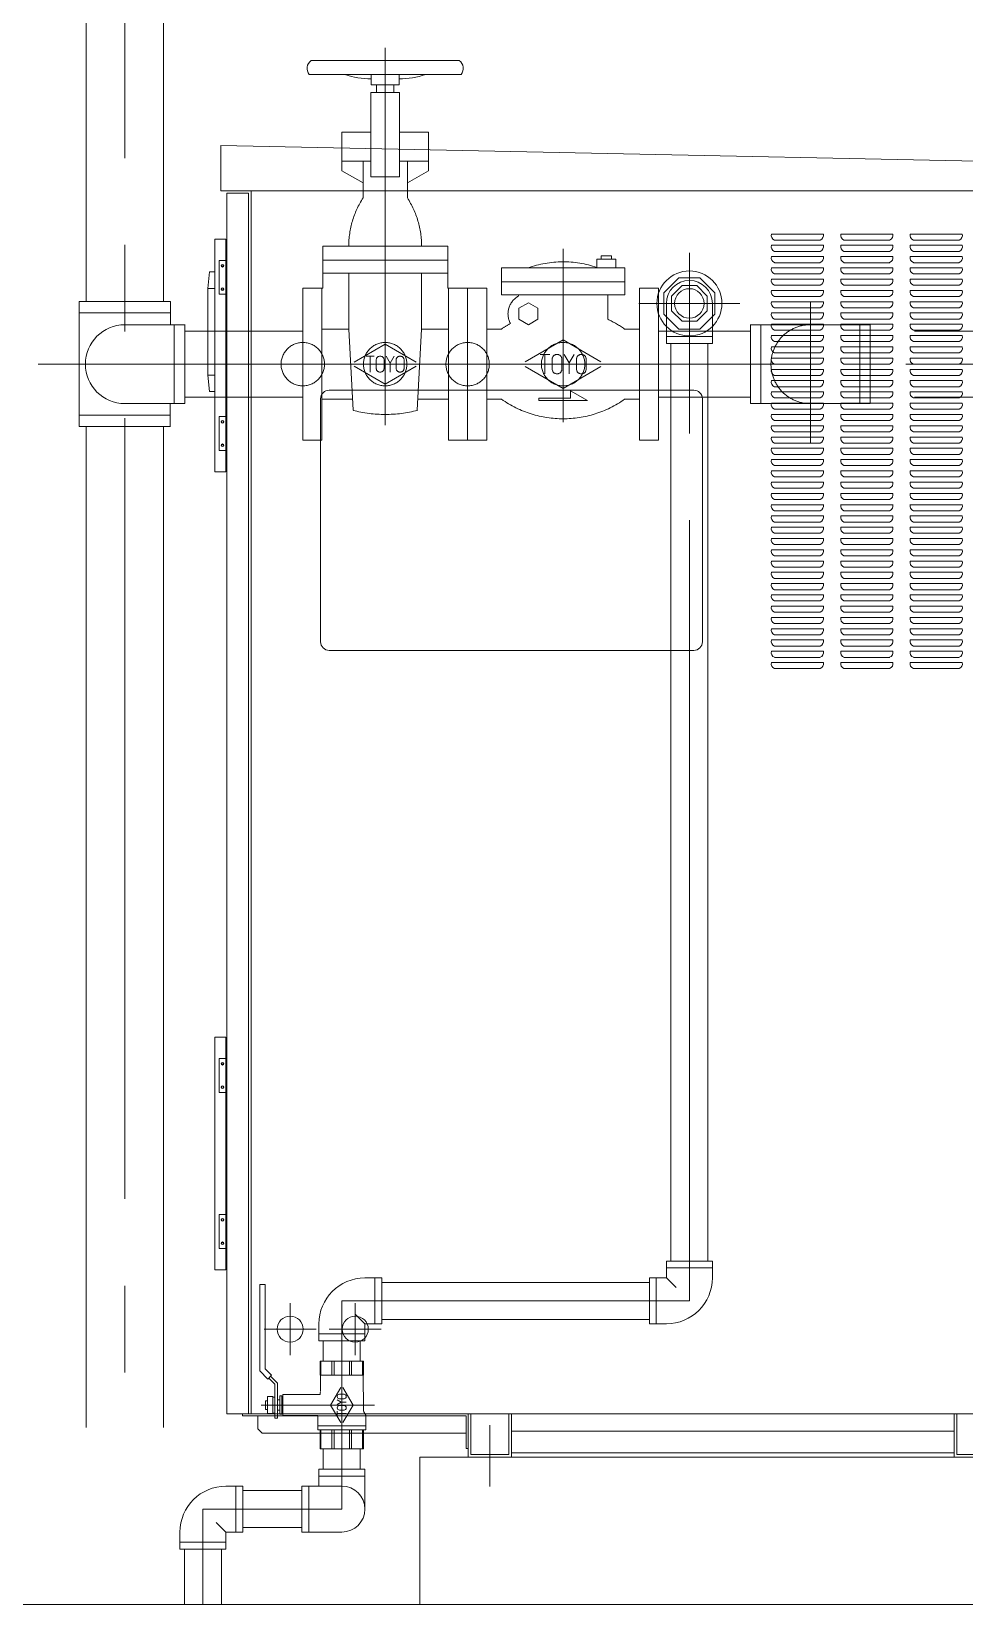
# Model space of a CAD drawing. Units: millimetres at full size, sheet at 1:100. Extents: x -1331 to 21899, y -20013 to -11058.
# Drawn here: x 5715 to 6790, y -17842 to -16028 of the extents above; entities that cross this region are included whole.
import ezdxf

# ---------------------------------------------------------------- set-up
doc = ezdxf.new("R2010")
doc.units = ezdxf.units.MM
doc.header["$LTSCALE"] = 100
doc.header["$PDMODE"] = 32
doc.header["$PDSIZE"] = 50
doc.linetypes.add('CHAIN2', pattern=[12, 9, -1, 1, -1])
doc.linetypes.add('DASHED2', pattern=[3, 2, -1])
for name, color, linetype, lineweight in [('1-0_壁', 7, 'Continuous', 9), ('1-1_基礎', 7, 'Continuous', 18), ('1-2_ボイラー', 7, 'Continuous', 9), ('1-3_給水', 5, 'DASHED2', 9), ('1-9_ガス', 3, 'Continuous', 9)]:
    doc.layers.add(name, color=color, linetype=linetype, lineweight=lineweight)

msp = doc.modelspace()

# ---------------------------------------------------------------- linework, layer by layer
at = {"layer": '1-0_壁'}
msp.add_line((6162.9, -17841.6), (4790.1, -17841.6), dxfattribs=at)
at = {"layer": '1-1_基礎', "lineweight": 9}
for p, q in [((6162.9, -17671.6), (6162.9, -17841.6)), ((7122.9, -17671.6), (6162.9, -17671.6)), ((6162.9, -17841.6), (7122.9, -17841.6))]:
    msp.add_line(p, q, dxfattribs=at)
at = {"layer": '1-2_ボイラー'}
for p, q in [((5933.4, -16211.6), (5933.4, -16159.6)), ((5933.4, -16211.6), (7232.9, -16211.6)), ((5968.4, -16211.6), (5968.4, -17621.6)), ((5940.4, -16214.6), (5940.4, -17621.6)), ((5940.4, -16214.6), (5965.4, -16214.6)), ((5965.4, -16214.6), (5965.4, -17621.6)), ((6567.9, -16261.6), (6627.9, -16261.6)), ((6647.9, -16261.6), (6707.9, -16261.6)), ((6727.9, -16261.6), (6787.9, -16261.6)), ((6567.9, -16274.6), (6627.9, -16274.6)), ((6571.5, -16268.6), (6624.2, -16268.6)), ((6571.5, -16281.6), (6624.2, -16281.6)), ((6647.9, -16274.6), (6707.9, -16274.6)), ((6651.5, -16268.6), (6704.2, -16268.6)), ((6651.5, -16281.6), (6704.2, -16281.6)), ((6727.9, -16274.6), (6787.9, -16274.6)), ((6731.5, -16268.6), (6784.2, -16268.6)), ((6731.5, -16281.6), (6784.2, -16281.6)), ((5931.4, -16331.1), (5931.4, -16292.1)), ((5939.4, -16292.1), (5931.4, -16292.1)), ((6567.9, -16287.6), (6627.9, -16287.6)), ((6567.9, -16300.6), (6627.9, -16300.6)), ((6571.5, -16294.6), (6624.2, -16294.6)), ((6647.9, -16287.6), (6707.9, -16287.6)), ((6647.9, -16300.6), (6707.9, -16300.6)), ((6651.5, -16294.6), (6704.2, -16294.6)), ((6727.9, -16287.6), (6787.9, -16287.6)), ((6727.9, -16300.6), (6787.9, -16300.6)), ((6731.5, -16294.6), (6784.2, -16294.6)), ((5918.4, -16324.2), (5920.4, -16305.2)), ((5920.4, -16305.2), (5926.4, -16305.2)), ((6567.9, -16313.6), (6627.9, -16313.6)), ((6571.5, -16307.6), (6624.2, -16307.6)), ((6571.5, -16320.6), (6624.2, -16320.6)), ((6647.9, -16313.6), (6707.9, -16313.6)), ((6651.5, -16307.6), (6704.2, -16307.6)), ((6651.5, -16320.6), (6704.2, -16320.6)), ((6727.9, -16313.6), (6787.9, -16313.6)), ((6731.5, -16307.6), (6784.2, -16307.6)), ((6731.5, -16320.6), (6784.2, -16320.6)), ((5918.4, -16324.2), (5918.4, -16424.2)), ((5918.4, -16324.2), (5926.4, -16324.2)), ((5939.4, -16331.1), (5931.4, -16331.1)), ((6567.9, -16326.6), (6627.9, -16326.6)), ((6567.9, -16339.6), (6627.9, -16339.6)), ((6571.5, -16333.6), (6624.2, -16333.6)), ((6647.9, -16326.6), (6707.9, -16326.6)), ((6647.9, -16339.6), (6707.9, -16339.6)), ((6651.5, -16333.6), (6704.2, -16333.6)), ((6727.9, -16326.6), (6787.9, -16326.6)), ((6727.9, -16339.6), (6787.9, -16339.6)), ((6731.5, -16333.6), (6784.2, -16333.6)), ((6567.9, -16352.6), (6627.9, -16352.6)), ((6571.5, -16346.6), (6624.2, -16346.6)), ((6647.9, -16352.6), (6707.9, -16352.6)), ((6651.5, -16346.6), (6704.2, -16346.6)), ((6727.9, -16352.6), (6787.9, -16352.6)), ((6731.5, -16346.6), (6784.2, -16346.6)), ((6567.9, -16365.6), (6627.9, -16365.6)), ((6571.5, -16359.6), (6624.2, -16359.6)), ((6571.5, -16372.6), (6624.2, -16372.6)), ((6647.9, -16365.6), (6707.9, -16365.6)), ((6651.5, -16359.6), (6704.2, -16359.6)), ((6651.5, -16372.6), (6704.2, -16372.6)), ((6727.9, -16365.6), (6787.9, -16365.6)), ((6731.5, -16359.6), (6784.2, -16359.6)), ((6731.5, -16372.6), (6784.2, -16372.6)), ((6567.9, -16378.6), (6627.9, -16378.6)), ((6567.9, -16391.6), (6627.9, -16391.6)), ((6571.5, -16385.6), (6624.2, -16385.6)), ((6647.9, -16378.6), (6707.9, -16378.6)), ((6647.9, -16391.6), (6707.9, -16391.6)), ((6651.5, -16385.6), (6704.2, -16385.6)), ((6727.9, -16378.6), (6787.9, -16378.6)), ((6727.9, -16391.6), (6787.9, -16391.6)), ((6731.5, -16385.6), (6784.2, -16385.6)), ((6567.9, -16404.6), (6627.9, -16404.6)), ((6571.5, -16398.6), (6624.2, -16398.6)), ((6571.5, -16411.6), (6624.2, -16411.6)), ((6647.9, -16404.6), (6707.9, -16404.6)), ((6651.5, -16398.6), (6704.2, -16398.6)), ((6651.5, -16411.6), (6704.2, -16411.6)), ((6727.9, -16404.6), (6787.9, -16404.6)), ((6731.5, -16398.6), (6784.2, -16398.6)), ((6731.5, -16411.6), (6784.2, -16411.6)), ((5918.4, -16424.2), (5926.4, -16424.2)), ((6567.9, -16417.6), (6627.9, -16417.6)), ((6567.9, -16430.6), (6627.9, -16430.6)), ((6571.5, -16424.6), (6624.2, -16424.6)), ((6647.9, -16417.6), (6707.9, -16417.6)), ((6647.9, -16430.6), (6707.9, -16430.6)), ((6651.5, -16424.6), (6704.2, -16424.6)), ((6727.9, -16417.6), (6787.9, -16417.6)), ((6727.9, -16430.6), (6787.9, -16430.6)), ((6731.5, -16424.6), (6784.2, -16424.6)), ((6058.4, -16441.6), (6478.4, -16441.6)), ((6567.9, -16443.6), (6627.9, -16443.6)), ((6571.5, -16437.6), (6624.2, -16437.6)), ((6647.9, -16443.6), (6707.9, -16443.6)), ((6651.5, -16437.6), (6704.2, -16437.6)), ((6727.9, -16443.6), (6787.9, -16443.6)), ((6731.5, -16437.6), (6784.2, -16437.6)), ((6048.4, -16451.6), (6048.4, -16731.6)), ((6488.4, -16451.6), (6488.4, -16731.6)), ((6567.9, -16456.6), (6627.9, -16456.6)), ((6571.5, -16450.6), (6624.2, -16450.6)), ((6571.5, -16463.6), (6624.2, -16463.6)), ((6647.9, -16456.6), (6707.9, -16456.6)), ((6651.5, -16450.6), (6704.2, -16450.6)), ((6651.5, -16463.6), (6704.2, -16463.6)), ((6727.9, -16456.6), (6787.9, -16456.6)), ((6731.5, -16450.6), (6784.2, -16450.6)), ((6731.5, -16463.6), (6784.2, -16463.6)), ((5931.4, -16511.1), (5931.4, -16472.1)), ((5939.4, -16472.1), (5931.4, -16472.1)), ((6567.9, -16469.6), (6627.9, -16469.6)), ((6567.9, -16482.6), (6627.9, -16482.6)), ((6571.5, -16476.6), (6624.2, -16476.6)), ((6647.9, -16469.6), (6707.9, -16469.6)), ((6647.9, -16482.6), (6707.9, -16482.6)), ((6651.5, -16476.6), (6704.2, -16476.6)), ((6727.9, -16469.6), (6787.9, -16469.6)), ((6727.9, -16482.6), (6787.9, -16482.6)), ((6731.5, -16476.6), (6784.2, -16476.6)), ((6567.9, -16495.6), (6627.9, -16495.6)), ((6571.5, -16489.6), (6624.2, -16489.6)), ((6571.5, -16502.6), (6624.2, -16502.6)), ((6647.9, -16495.6), (6707.9, -16495.6)), ((6651.5, -16489.6), (6704.2, -16489.6)), ((6651.5, -16502.6), (6704.2, -16502.6)), ((6727.9, -16495.6), (6787.9, -16495.6)), ((6731.5, -16489.6), (6784.2, -16489.6)), ((6731.5, -16502.6), (6784.2, -16502.6)), ((5939.4, -16511.1), (5931.4, -16511.1)), ((6567.9, -16508.6), (6627.9, -16508.6)), ((6571.5, -16515.6), (6624.2, -16515.6)), ((6647.9, -16508.6), (6707.9, -16508.6)), ((6651.5, -16515.6), (6704.2, -16515.6)), ((6727.9, -16508.6), (6787.9, -16508.6)), ((6731.5, -16515.6), (6784.2, -16515.6)), ((6567.9, -16521.6), (6627.9, -16521.6)), ((6567.9, -16534.6), (6627.9, -16534.6)), ((6571.5, -16528.6), (6624.2, -16528.6)), ((6647.9, -16521.6), (6707.9, -16521.6)), ((6647.9, -16534.6), (6707.9, -16534.6)), ((6651.5, -16528.6), (6704.2, -16528.6)), ((6727.9, -16521.6), (6787.9, -16521.6)), ((6727.9, -16534.6), (6787.9, -16534.6)), ((6731.5, -16528.6), (6784.2, -16528.6)), ((6567.9, -16547.6), (6627.9, -16547.6)), ((6571.5, -16541.6), (6624.2, -16541.6)), ((6571.5, -16554.6), (6624.2, -16554.6)), ((6647.9, -16547.6), (6707.9, -16547.6)), ((6651.5, -16541.6), (6704.2, -16541.6)), ((6651.5, -16554.6), (6704.2, -16554.6)), ((6727.9, -16547.6), (6787.9, -16547.6)), ((6731.5, -16541.6), (6784.2, -16541.6)), ((6731.5, -16554.6), (6784.2, -16554.6)), ((6567.9, -16560.6), (6627.9, -16560.6)), ((6567.9, -16573.6), (6627.9, -16573.6)), ((6571.5, -16567.6), (6624.2, -16567.6)), ((6647.9, -16560.6), (6707.9, -16560.6)), ((6647.9, -16573.6), (6707.9, -16573.6)), ((6651.5, -16567.6), (6704.2, -16567.6)), ((6727.9, -16560.6), (6787.9, -16560.6)), ((6727.9, -16573.6), (6787.9, -16573.6)), ((6731.5, -16567.6), (6784.2, -16567.6)), ((6567.9, -16586.6), (6627.9, -16586.6)), ((6571.5, -16580.6), (6624.2, -16580.6)), ((6571.5, -16593.6), (6624.2, -16593.6)), ((6647.9, -16586.6), (6707.9, -16586.6)), ((6651.5, -16580.6), (6704.2, -16580.6)), ((6651.5, -16593.6), (6704.2, -16593.6)), ((6727.9, -16586.6), (6787.9, -16586.6)), ((6731.5, -16580.6), (6784.2, -16580.6)), ((6731.5, -16593.6), (6784.2, -16593.6)), ((6567.9, -16599.6), (6627.9, -16599.6)), ((6571.5, -16606.6), (6624.2, -16606.6)), ((6647.9, -16599.6), (6707.9, -16599.6)), ((6651.5, -16606.6), (6704.2, -16606.6)), ((6727.9, -16599.6), (6787.9, -16599.6)), ((6731.5, -16606.6), (6784.2, -16606.6)), ((6567.9, -16612.6), (6627.9, -16612.6)), ((6567.9, -16625.6), (6627.9, -16625.6)), ((6571.5, -16619.6), (6624.2, -16619.6)), ((6647.9, -16612.6), (6707.9, -16612.6)), ((6647.9, -16625.6), (6707.9, -16625.6)), ((6651.5, -16619.6), (6704.2, -16619.6)), ((6727.9, -16612.6), (6787.9, -16612.6)), ((6727.9, -16625.6), (6787.9, -16625.6)), ((6731.5, -16619.6), (6784.2, -16619.6)), ((6567.9, -16638.6), (6627.9, -16638.6)), ((6571.5, -16632.6), (6624.2, -16632.6)), ((6571.5, -16645.6), (6624.2, -16645.6)), ((6647.9, -16638.6), (6707.9, -16638.6)), ((6651.5, -16632.6), (6704.2, -16632.6)), ((6651.5, -16645.6), (6704.2, -16645.6)), ((6727.9, -16638.6), (6787.9, -16638.6)), ((6731.5, -16632.6), (6784.2, -16632.6)), ((6731.5, -16645.6), (6784.2, -16645.6)), ((6567.9, -16651.6), (6627.9, -16651.6)), ((6567.9, -16664.6), (6627.9, -16664.6)), ((6571.5, -16658.6), (6624.2, -16658.6)), ((6647.9, -16651.6), (6707.9, -16651.6)), ((6647.9, -16664.6), (6707.9, -16664.6)), ((6651.5, -16658.6), (6704.2, -16658.6)), ((6727.9, -16651.6), (6787.9, -16651.6)), ((6727.9, -16664.6), (6787.9, -16664.6)), ((6731.5, -16658.6), (6784.2, -16658.6)), ((6567.9, -16677.6), (6627.9, -16677.6)), ((6571.5, -16671.6), (6624.2, -16671.6)), ((6571.5, -16684.6), (6624.2, -16684.6)), ((6647.9, -16677.6), (6707.9, -16677.6)), ((6651.5, -16671.6), (6704.2, -16671.6)), ((6651.5, -16684.6), (6704.2, -16684.6)), ((6727.9, -16677.6), (6787.9, -16677.6)), ((6731.5, -16671.6), (6784.2, -16671.6)), ((6731.5, -16684.6), (6784.2, -16684.6)), ((6567.9, -16690.6), (6627.9, -16690.6)), ((6571.5, -16697.6), (6624.2, -16697.6)), ((6647.9, -16690.6), (6707.9, -16690.6)), ((6651.5, -16697.6), (6704.2, -16697.6)), ((6727.9, -16690.6), (6787.9, -16690.6)), ((6731.5, -16697.6), (6784.2, -16697.6)), ((6567.9, -16703.6), (6627.9, -16703.6)), ((6567.9, -16716.6), (6627.9, -16716.6)), ((6571.5, -16710.6), (6624.2, -16710.6)), ((6647.9, -16703.6), (6707.9, -16703.6)), ((6647.9, -16716.6), (6707.9, -16716.6)), ((6651.5, -16710.6), (6704.2, -16710.6)), ((6727.9, -16703.6), (6787.9, -16703.6)), ((6727.9, -16716.6), (6787.9, -16716.6)), ((6731.5, -16710.6), (6784.2, -16710.6)), ((6567.9, -16729.6), (6627.9, -16729.6)), ((6571.5, -16723.6), (6624.2, -16723.6)), ((6571.5, -16736.6), (6624.2, -16736.6)), ((6647.9, -16729.6), (6707.9, -16729.6)), ((6651.5, -16723.6), (6704.2, -16723.6)), ((6651.5, -16736.6), (6704.2, -16736.6)), ((6727.9, -16729.6), (6787.9, -16729.6)), ((6731.5, -16723.6), (6784.2, -16723.6)), ((6731.5, -16736.6), (6784.2, -16736.6)), ((6058.4, -16741.6), (6478.4, -16741.6)), ((6567.9, -16742.6), (6627.9, -16742.6)), ((6567.9, -16755.6), (6627.9, -16755.6)), ((6571.5, -16749.6), (6624.2, -16749.6)), ((6647.9, -16742.6), (6707.9, -16742.6)), ((6647.9, -16755.6), (6707.9, -16755.6)), ((6651.5, -16749.6), (6704.2, -16749.6)), ((6727.9, -16742.6), (6787.9, -16742.6)), ((6727.9, -16755.6), (6787.9, -16755.6)), ((6731.5, -16749.6), (6784.2, -16749.6)), ((6571.5, -16762.6), (6624.2, -16762.6)), ((6651.5, -16762.6), (6704.2, -16762.6)), ((6731.5, -16762.6), (6784.2, -16762.6)), ((5931.4, -17251.1), (5931.4, -17212.1)), ((5939.4, -17212.1), (5931.4, -17212.1)), ((5939.4, -17251.1), (5931.4, -17251.1)), ((5931.4, -17431.1), (5931.4, -17392.1)), ((5939.4, -17392.1), (5931.4, -17392.1)), ((5939.4, -17431.1), (5931.4, -17431.1)), ((7232.9, -17621.6), (5940.4, -17621.6)), ((5976.1, -17623.9), (5976.1, -17638.9)), ((6218.4, -17621.6), (6218.4, -17671.6)), ((6221.4, -17621.6), (6221.4, -17668.6)), ((6265.4, -17621.6), (6265.4, -17668.6)), ((6268.4, -17671.6), (6268.4, -17621.6)), ((6778.4, -17621.6), (6778.4, -17671.6)), ((6781.4, -17621.6), (6781.4, -17668.6)), ((5981.1, -17643.9), (5976.1, -17638.9)), ((5981.1, -17643.9), (6216.1, -17643.9)), ((6268.4, -17641.6), (6778.4, -17641.6)), ((6218.4, -17671.6), (6828.4, -17671.6)), ((6221.4, -17668.6), (6265.4, -17668.6)), ((6268.4, -17666.6), (6778.4, -17666.6)), ((6781.4, -17668.6), (6825.4, -17668.6))]:
    msp.add_line(p, q, dxfattribs=at)
at = {"layer": '1-2_ボイラー', "color": 4, "linetype": 'CHAIN2'}
for p, q in [((6473.4, -16399.7), (6473.4, -16283.4)), ((6531.5, -16341.6), (6415.2, -16341.6)), ((6013.4, -17554.1), (6013.4, -17494.1)), ((6088.4, -17554.1), (6088.4, -17494.1)), ((5983.4, -17524.1), (6043.4, -17524.1)), ((6058.4, -17524.1), (6118.4, -17524.1)), ((6243.4, -17634.7), (6243.4, -17705.4))]:
    msp.add_line(p, q, dxfattribs=at)
at = {"layer": '1-2_ボイラー'}
for points in [[(5933.4, -16159.6), (7232.9, -16186.6), (7232.9, -16591.6)], [(5926.4, -16443.2), (5920.4, -16443.2), (5918.4, -16424.2)], [(6218.4, -17661.6), (6216.1, -17661.6), (6216.1, -17623.9), (5958.4, -17623.9), (5958.4, -17621.6)]]:
    msp.add_lwpolyline(points, dxfattribs=at)
for points in [[(5926.4, -16535.6), (5939.4, -16535.6), (5939.4, -16267.6), (5926.4, -16267.6)], [(6485.6, -16312.1), (6461.1, -16312.1), (6443.9, -16329.3), (6443.9, -16353.8), (6461.1, -16371.1), (6485.6, -16371.1), (6502.9, -16353.8), (6502.9, -16329.3)], [(6481.8, -16321.1), (6464.9, -16321.1), (6452.9, -16333.1), (6452.9, -16350), (6464.9, -16362.1), (6481.8, -16362.1), (6493.9, -16350), (6493.9, -16333.1)], [(5926.4, -17455.6), (5939.4, -17455.6), (5939.4, -17187.6), (5926.4, -17187.6)]]:
    msp.add_lwpolyline(points, close=True, dxfattribs=at)
for centre, radius in [((5935.4, -16298.1), 1.5), ((5935.4, -16298.1), 1), ((6473.4, -16341.6), 37.5), ((5935.4, -16325.1), 1.5), ((5935.4, -16325.1), 1), ((6473.4, -16341.6), 17), ((5935.4, -16478.1), 1.5), ((5935.4, -16478.1), 1), ((5935.4, -16505.1), 1.5), ((5935.4, -16505.1), 1), ((5935.4, -17218.1), 1.5), ((5935.4, -17218.1), 1), ((5935.4, -17245.1), 1.5), ((5935.4, -17245.1), 1), ((5935.4, -17398.1), 1.5), ((5935.4, -17398.1), 1), ((5935.4, -17425.1), 1.5), ((5935.4, -17425.1), 1), ((6013.4, -17524.1), 15), ((6088.4, -17524.1), 15)]:
    msp.add_circle(centre, radius, dxfattribs=at)
for centre, radius, start, end in [((6573.7, -16263), 6, 166.39, 248.687), ((6622, -16263), 6, 291.313, 13.61), ((6653.7, -16263), 6, 166.39, 248.687), ((6702, -16263), 6, 291.313, 13.61), ((6733.7, -16263), 6, 166.39, 248.687), ((6782, -16263), 6, 291.313, 13.61), ((6573.7, -16276), 6, 166.39, 248.687), ((6622, -16276), 6, 291.313, 13.61), ((6653.7, -16276), 6, 166.39, 248.687), ((6702, -16276), 6, 291.313, 13.61), ((6733.7, -16276), 6, 166.39, 248.687), ((6782, -16276), 6, 291.313, 13.61), ((6573.7, -16289), 6, 166.39, 248.687), ((6573.7, -16302), 6, 166.39, 248.687), ((6622, -16289), 6, 291.313, 13.61), ((6622, -16302), 6, 291.313, 13.61), ((6653.7, -16289), 6, 166.39, 248.687), ((6653.7, -16302), 6, 166.39, 248.687), ((6702, -16289), 6, 291.313, 13.61), ((6702, -16302), 6, 291.313, 13.61), ((6733.7, -16289), 6, 166.39, 248.687), ((6733.7, -16302), 6, 166.39, 248.687), ((6782, -16289), 6, 291.313, 13.61), ((6782, -16302), 6, 291.313, 13.61), ((6573.7, -16315), 6, 166.39, 248.687), ((6622, -16315), 6, 291.313, 13.61), ((6653.7, -16315), 6, 166.39, 248.687), ((6702, -16315), 6, 291.313, 13.61), ((6733.7, -16315), 6, 166.39, 248.687), ((6782, -16315), 6, 291.313, 13.61), ((6573.7, -16328), 6, 166.39, 248.687), ((6573.7, -16341), 6, 166.39, 248.687), ((6622, -16328), 6, 291.313, 13.61), ((6622, -16341), 6, 291.313, 13.61), ((6653.7, -16328), 6, 166.39, 248.687), ((6653.7, -16341), 6, 166.39, 248.687), ((6702, -16328), 6, 291.313, 13.61), ((6702, -16341), 6, 291.313, 13.61), ((6733.7, -16328), 6, 166.39, 248.687), ((6733.7, -16341), 6, 166.39, 248.687), ((6782, -16328), 6, 291.313, 13.61), ((6782, -16341), 6, 291.313, 13.61), ((6573.7, -16354), 6, 166.39, 248.687), ((6622, -16354), 6, 291.313, 13.61), ((6653.7, -16354), 6, 166.39, 248.687), ((6702, -16354), 6, 291.313, 13.61), ((6733.7, -16354), 6, 166.39, 248.687), ((6782, -16354), 6, 291.313, 13.61), ((6573.7, -16367), 6, 166.39, 248.687), ((6622, -16367), 6, 291.313, 13.61), ((6653.7, -16367), 6, 166.39, 248.687), ((6702, -16367), 6, 291.313, 13.61), ((6733.7, -16367), 6, 166.39, 248.687), ((6782, -16367), 6, 291.313, 13.61), ((6573.7, -16380), 6, 166.39, 248.687), ((6573.7, -16393), 6, 166.39, 248.687), ((6622, -16380), 6, 291.313, 13.61), ((6622, -16393), 6, 291.313, 13.61), ((6653.7, -16380), 6, 166.39, 248.687), ((6653.7, -16393), 6, 166.39, 248.687), ((6702, -16380), 6, 291.313, 13.61), ((6702, -16393), 6, 291.313, 13.61), ((6733.7, -16380), 6, 166.39, 248.687), ((6733.7, -16393), 6, 166.39, 248.687), ((6782, -16380), 6, 291.313, 13.61), ((6782, -16393), 6, 291.313, 13.61), ((6573.7, -16406), 6, 166.39, 248.687), ((6622, -16406), 6, 291.313, 13.61), ((6653.7, -16406), 6, 166.39, 248.687), ((6702, -16406), 6, 291.313, 13.61), ((6733.7, -16406), 6, 166.39, 248.687), ((6782, -16406), 6, 291.313, 13.61), ((6573.7, -16419), 6, 166.39, 248.687), ((6573.7, -16432), 6, 166.39, 248.687), ((6622, -16419), 6, 291.313, 13.61), ((6622, -16432), 6, 291.313, 13.61), ((6653.7, -16419), 6, 166.39, 248.687), ((6653.7, -16432), 6, 166.39, 248.687), ((6702, -16419), 6, 291.313, 13.61), ((6702, -16432), 6, 291.313, 13.61), ((6733.7, -16419), 6, 166.39, 248.687), ((6733.7, -16432), 6, 166.39, 248.687), ((6782, -16419), 6, 291.313, 13.61), ((6782, -16432), 6, 291.313, 13.61), ((6058.4, -16451.6), 10, 90, 180), ((6478.4, -16451.6), 10, 0, 90), ((6573.7, -16445), 6, 166.39, 248.687), ((6622, -16445), 6, 291.313, 13.61), ((6653.7, -16445), 6, 166.39, 248.687), ((6702, -16445), 6, 291.313, 13.61), ((6733.7, -16445), 6, 166.39, 248.687), ((6782, -16445), 6, 291.313, 13.61), ((6573.7, -16458), 6, 166.39, 248.687), ((6622, -16458), 6, 291.313, 13.61), ((6653.7, -16458), 6, 166.39, 248.687), ((6702, -16458), 6, 291.313, 13.61), ((6733.7, -16458), 6, 166.39, 248.687), ((6782, -16458), 6, 291.313, 13.61), ((6573.7, -16471), 6, 166.39, 248.687), ((6573.7, -16484), 6, 166.39, 248.687), ((6622, -16471), 6, 291.313, 13.61), ((6622, -16484), 6, 291.313, 13.61), ((6653.7, -16471), 6, 166.39, 248.687), ((6653.7, -16484), 6, 166.39, 248.687), ((6702, -16471), 6, 291.313, 13.61), ((6702, -16484), 6, 291.313, 13.61), ((6733.7, -16471), 6, 166.39, 248.687), ((6733.7, -16484), 6, 166.39, 248.687), ((6782, -16471), 6, 291.313, 13.61), ((6782, -16484), 6, 291.313, 13.61), ((6573.7, -16497), 6, 166.39, 248.687), ((6622, -16497), 6, 291.313, 13.61), ((6653.7, -16497), 6, 166.39, 248.687), ((6702, -16497), 6, 291.313, 13.61), ((6733.7, -16497), 6, 166.39, 248.687), ((6782, -16497), 6, 291.313, 13.61), ((6573.7, -16510), 6, 166.39, 248.687), ((6622, -16510), 6, 291.313, 13.61), ((6653.7, -16510), 6, 166.39, 248.687), ((6702, -16510), 6, 291.313, 13.61), ((6733.7, -16510), 6, 166.39, 248.687), ((6782, -16510), 6, 291.313, 13.61), ((6573.7, -16523), 6, 166.39, 248.687), ((6573.7, -16536), 6, 166.39, 248.687), ((6622, -16523), 6, 291.313, 13.61), ((6622, -16536), 6, 291.313, 13.61), ((6653.7, -16523), 6, 166.39, 248.687), ((6653.7, -16536), 6, 166.39, 248.687), ((6702, -16523), 6, 291.313, 13.61), ((6702, -16536), 6, 291.313, 13.61), ((6733.7, -16523), 6, 166.39, 248.687), ((6733.7, -16536), 6, 166.39, 248.687), ((6782, -16523), 6, 291.313, 13.61), ((6782, -16536), 6, 291.313, 13.61), ((6573.7, -16549), 6, 166.39, 248.687), ((6622, -16549), 6, 291.313, 13.61), ((6653.7, -16549), 6, 166.39, 248.687), ((6702, -16549), 6, 291.313, 13.61), ((6733.7, -16549), 6, 166.39, 248.687), ((6782, -16549), 6, 291.313, 13.61), ((6573.7, -16562), 6, 166.39, 248.687), ((6573.7, -16575), 6, 166.39, 248.687), ((6622, -16562), 6, 291.313, 13.61), ((6622, -16575), 6, 291.313, 13.61), ((6653.7, -16562), 6, 166.39, 248.687), ((6653.7, -16575), 6, 166.39, 248.687), ((6702, -16562), 6, 291.313, 13.61), ((6702, -16575), 6, 291.313, 13.61), ((6733.7, -16562), 6, 166.39, 248.687), ((6733.7, -16575), 6, 166.39, 248.687), ((6782, -16562), 6, 291.313, 13.61), ((6782, -16575), 6, 291.313, 13.61), ((6573.7, -16588), 6, 166.39, 248.687), ((6622, -16588), 6, 291.313, 13.61), ((6653.7, -16588), 6, 166.39, 248.687), ((6702, -16588), 6, 291.313, 13.61), ((6733.7, -16588), 6, 166.39, 248.687), ((6782, -16588), 6, 291.313, 13.61), ((6573.7, -16601), 6, 166.39, 248.687), ((6622, -16601), 6, 291.313, 13.61), ((6653.7, -16601), 6, 166.39, 248.687), ((6702, -16601), 6, 291.313, 13.61), ((6733.7, -16601), 6, 166.39, 248.687), ((6782, -16601), 6, 291.313, 13.61), ((6573.7, -16614), 6, 166.39, 248.687), ((6573.7, -16627), 6, 166.39, 248.687), ((6622, -16614), 6, 291.313, 13.61), ((6622, -16627), 6, 291.313, 13.61), ((6653.7, -16614), 6, 166.39, 248.687), ((6653.7, -16627), 6, 166.39, 248.687), ((6702, -16614), 6, 291.313, 13.61), ((6702, -16627), 6, 291.313, 13.61), ((6733.7, -16614), 6, 166.39, 248.687), ((6733.7, -16627), 6, 166.39, 248.687), ((6782, -16614), 6, 291.313, 13.61), ((6782, -16627), 6, 291.313, 13.61), ((6573.7, -16640), 6, 166.39, 248.687), ((6622, -16640), 6, 291.313, 13.61), ((6653.7, -16640), 6, 166.39, 248.687), ((6702, -16640), 6, 291.313, 13.61), ((6733.7, -16640), 6, 166.39, 248.687), ((6782, -16640), 6, 291.313, 13.61), ((6573.7, -16653), 6, 166.39, 248.687), ((6573.7, -16666), 6, 166.39, 248.687), ((6622, -16653), 6, 291.313, 13.61), ((6622, -16666), 6, 291.313, 13.61), ((6653.7, -16653), 6, 166.39, 248.687), ((6653.7, -16666), 6, 166.39, 248.687), ((6702, -16653), 6, 291.313, 13.61), ((6702, -16666), 6, 291.313, 13.61), ((6733.7, -16653), 6, 166.39, 248.687), ((6733.7, -16666), 6, 166.39, 248.687), ((6782, -16653), 6, 291.313, 13.61), ((6782, -16666), 6, 291.313, 13.61), ((6573.7, -16679), 6, 166.39, 248.687), ((6622, -16679), 6, 291.313, 13.61), ((6653.7, -16679), 6, 166.39, 248.687), ((6702, -16679), 6, 291.313, 13.61), ((6733.7, -16679), 6, 166.39, 248.687), ((6782, -16679), 6, 291.313, 13.61), ((6573.7, -16692), 6, 166.39, 248.687), ((6622, -16692), 6, 291.313, 13.61), ((6653.7, -16692), 6, 166.39, 248.687), ((6702, -16692), 6, 291.313, 13.61), ((6733.7, -16692), 6, 166.39, 248.687), ((6782, -16692), 6, 291.313, 13.61), ((6573.7, -16705), 6, 166.39, 248.687), ((6573.7, -16718), 6, 166.39, 248.687), ((6622, -16705), 6, 291.313, 13.61), ((6622, -16718), 6, 291.313, 13.61), ((6653.7, -16705), 6, 166.39, 248.687), ((6653.7, -16718), 6, 166.39, 248.687), ((6702, -16705), 6, 291.313, 13.61), ((6702, -16718), 6, 291.313, 13.61), ((6733.7, -16705), 6, 166.39, 248.687), ((6733.7, -16718), 6, 166.39, 248.687), ((6782, -16705), 6, 291.313, 13.61), ((6782, -16718), 6, 291.313, 13.61), ((6058.4, -16731.6), 10, 180, 270), ((6478.4, -16731.6), 10, 270, 0), ((6573.7, -16731), 6, 166.39, 248.687), ((6622, -16731), 6, 291.313, 13.61), ((6653.7, -16731), 6, 166.39, 248.687), ((6702, -16731), 6, 291.313, 13.61), ((6733.7, -16731), 6, 166.39, 248.687), ((6782, -16731), 6, 291.313, 13.61), ((6573.7, -16744), 6, 166.39, 248.687), ((6573.7, -16757), 6, 166.39, 248.687), ((6622, -16744), 6, 291.313, 13.61), ((6622, -16757), 6, 291.313, 13.61), ((6653.7, -16744), 6, 166.39, 248.687), ((6653.7, -16757), 6, 166.39, 248.687), ((6702, -16744), 6, 291.313, 13.61), ((6702, -16757), 6, 291.313, 13.61), ((6733.7, -16744), 6, 166.39, 248.687), ((6733.7, -16757), 6, 166.39, 248.687), ((6782, -16744), 6, 291.313, 13.61), ((6782, -16757), 6, 291.313, 13.61)]:
    msp.add_arc(centre, radius, start, end, dxfattribs=at)
at = {"layer": '1-3_給水', "linetype": 'CHAIN2'}
for p, q in [((5822.9, -15274), (5822.9, -17637.6)), ((6122.9, -16047.1), (6122.9, -16481.8)), ((5722.9, -16411.6), (7392.9, -16411.6))]:
    msp.add_line(p, q, dxfattribs=at)
at = {"layer": '1-3_給水', "linetype": 'Continuous'}
for p, q in [((5778.3, -15715.9), (5778.3, -16333.6)), ((5867.4, -15715.9), (5867.4, -16333.6)), ((6037.5, -16061.6), (6208.2, -16061.6)), ((6035.4, -16077.6), (6210.3, -16077.6)), ((6106.9, -16077.6), (6106.9, -16089.6)), ((6138.9, -16077.6), (6138.9, -16089.6)), ((6106.4, -16098.6), (6139.4, -16098.6)), ((6106.4, -16098.6), (6106.4, -16163.2)), ((6106.9, -16089.6), (6138.9, -16089.6)), ((6112.9, -16089.6), (6112.9, -16098.6)), ((6132.9, -16089.6), (6132.9, -16098.6)), ((6139.4, -16098.6), (6139.4, -16163.8)), ((6072.9, -16144.1), (6106.4, -16144.1)), ((6072.9, -16144.1), (6072.9, -16162.5)), ((6172.9, -16144.1), (6139.4, -16144.1)), ((6172.9, -16144.1), (6172.9, -16164.5)), ((5778.3, -16289.6), (5778.3, -16339.6)), ((5770.3, -16483.6), (5770.4, -16339.5)), ((5770.3, -16339.5), (5875.4, -16339.5)), ((5875.4, -16339.5), (5875.4, -16366.1)), ((5770.4, -16352.5), (5875.4, -16352.5)), ((5822.9, -16366.1), (5891.9, -16366.1)), ((5879.9, -16457.1), (5879.9, -16366.1)), ((5891.9, -16366), (5891.9, -16457.1)), ((5891.9, -16373.4), (5918.4, -16373.4)), ((5822.9, -16457.1), (5891.9, -16457.1)), ((5875.3, -16457.1), (5875.3, -16483.6)), ((5891.9, -16449.7), (5926.4, -16449.7)), ((5875.3, -16470.6), (5770.3, -16470.6)), ((5875.4, -16483.6), (5770.3, -16483.6)), ((5778.3, -17637.6), (5778.3, -16483.6)), ((5867.4, -17637.6), (5867.4, -16483.6))]:
    msp.add_line(p, q, dxfattribs=at)
at = {"layer": '1-3_給水'}
for p, q in [((6072.9, -16162.5), (6072.9, -16188.6)), ((6106.4, -16163.2), (6106.4, -16195.6)), ((6139.4, -16163.8), (6139.4, -16195.6)), ((6172.9, -16164.5), (6172.9, -16188.6)), ((6072.9, -16177.6), (6106.4, -16177.6)), ((6072.9, -16188.6), (6097.4, -16202.7)), ((6097.4, -16177.6), (6097.4, -16219.9)), ((6139.4, -16177.6), (6172.9, -16177.6)), ((6148.4, -16177.6), (6148.4, -16219.9)), ((6172.9, -16188.6), (6148.4, -16202.7)), ((6106.4, -16195.6), (6139.4, -16195.6)), ((6050.9, -16275.6), (6050.9, -16324.1)), ((6050.9, -16275.6), (6194.9, -16275.6)), ((6194.9, -16275.6), (6194.9, -16324.1)), ((6327.9, -16278.6), (6327.9, -16487.8)), ((6050.9, -16291.6), (6194.9, -16291.6)), ((6256.9, -16300.6), (6398.9, -16300.6)), ((6256.9, -16300.6), (6256.9, -16331.6)), ((6388.6, -16290.6), (6366.7, -16290.6)), ((6366.7, -16290.6), (6366.7, -16300.6)), ((6371.7, -16286.6), (6383.7, -16286.6)), ((6371.7, -16286.6), (6371.7, -16290.6)), ((6383.7, -16286.6), (6383.7, -16290.6)), ((6388.6, -16290.6), (6388.6, -16300.6)), ((6398.9, -16300.6), (6398.9, -16331.6)), ((6050.9, -16306.6), (6194.9, -16306.6)), ((6080.9, -16306.6), (6080.9, -16371.1)), ((6164.9, -16306.6), (6164.9, -16371.1)), ((6256.9, -16316.6), (6398.9, -16316.6)), ((6027.9, -16324.1), (6050.9, -16324.1)), ((6049.9, -16324.1), (6049.9, -16499.1)), ((6217.9, -16324.1), (6194.9, -16324.1)), ((6195.9, -16324.1), (6195.9, -16499.1)), ((6217.9, -16324.1), (6217.9, -16499.1)), ((6217.9, -16324.1), (6217.9, -16499.1)), ((6239.9, -16324.1), (6217.9, -16324.1)), ((6256.9, -16331.6), (6398.9, -16331.6)), ((6276.4, -16331.6), (6276.4, -16333.1)), ((6379.4, -16331.6), (6379.4, -16359.9)), ((6415.9, -16324.1), (6437.9, -16324.1)), ((6415.9, -16324.1), (6415.9, -16499.1)), ((6437.9, -16324.1), (6437.9, -16499.1)), ((6612.9, -16502.6), (6612.9, -16339.6)), ((6276.9, -16359.9), (6276.9, -16347.2)), ((6298.9, -16347.2), (6298.9, -16359.9)), ((5918.4, -16373.4), (6027.9, -16373.4)), ((6049.9, -16371.1), (6080.9, -16371.1)), ((6085.8, -16464.8), (6080.9, -16371.1)), ((6159.9, -16464.8), (6164.9, -16371.1)), ((6195.9, -16371.1), (6164.9, -16371.1)), ((6256.9, -16371.1), (6239.9, -16371.1)), ((6287.9, -16366.3), (6276.9, -16359.9)), ((6298.9, -16359.9), (6287.9, -16366.3)), ((6398.8, -16371.1), (6415.9, -16371.1)), ((6543.9, -16373.4), (6437.9, -16373.4)), ((6543.9, -16366), (6543.9, -16457.1)), ((6543.9, -16366.1), (6612.9, -16366.1)), ((6555.9, -16457.1), (6555.9, -16366.1)), ((6612.9, -16366.1), (6681.9, -16366.1)), ((6669.9, -16457.1), (6669.9, -16366.1)), ((6681.9, -16366), (6681.9, -16457.1)), ((7232.9, -16373.4), (6681.9, -16373.4)), ((6012.2, -16411.6), (6242.2, -16411.6)), ((6101, -16402.4), (6110.2, -16402.4)), ((6105.6, -16402.4), (6105.6, -16420.8)), ((6112.5, -16407), (6112.5, -16416.2)), ((6121.7, -16407), (6121.7, -16416.2)), ((6128.6, -16410.3), (6128.6, -16420.8)), ((6135.5, -16407), (6135.5, -16416.2)), ((6144.7, -16407), (6144.7, -16416.2)), ((6203.2, -16411.6), (6441.6, -16411.6)), ((6301.3, -16400.4), (6312.5, -16400.4)), ((6306.9, -16400.4), (6306.9, -16422.8)), ((6315.3, -16406), (6315.3, -16417.2)), ((6326.5, -16406), (6326.5, -16417.2)), ((6334.9, -16410.1), (6334.9, -16422.8)), ((6343.3, -16406), (6343.3, -16417.2)), ((6354.5, -16406), (6354.5, -16417.2)), ((6336.3, -16442.2), (6355.9, -16453.6)), ((6336.3, -16442.2), (6336.3, -16450.8)), ((5926.4, -16449.7), (6027.9, -16449.7)), ((6049.9, -16452.1), (6085.1, -16452.1)), ((6195.9, -16452.1), (6160.6, -16452.1)), ((6256.9, -16452.1), (6239.9, -16452.1)), ((6299.9, -16450.8), (6336.3, -16450.8)), ((6299.9, -16450.8), (6299.9, -16453.6)), ((6299.9, -16453.6), (6355.9, -16453.6)), ((6398.8, -16452.1), (6415.9, -16452.1)), ((6543.9, -16449.7), (6437.9, -16449.7)), ((6612.9, -16457.1), (6543.9, -16457.1)), ((6612.9, -16457.1), (6681.9, -16457.1)), ((7232.9, -16449.7), (6681.9, -16449.7)), ((6217.9, -16499.1), (6195.9, -16499.1)), ((6415.9, -16499.1), (6437.9, -16499.1))]:
    msp.add_line(p, q, dxfattribs=at)
at = {"layer": '1-3_給水', "color": 3, "linetype": 'Continuous'}
msp.add_line((5867.4, -16289.6), (5867.4, -16339.6), dxfattribs=at)
at = {"layer": '1-3_給水'}
for points in [[(6027.9, -16324.1), (6027.9, -16499.1), (6049.9, -16499.1)], [(6239.9, -16324.1), (6239.9, -16499.1), (6217.9, -16499.1)], [(6298.9, -16347.2), (6287.9, -16340.9), (6276.9, -16347.2)], [(6087, -16409.3), (6122.9, -16388.6), (6158.7, -16409.3)], [(6284.2, -16408.8), (6327.9, -16383.6), (6371.5, -16408.8)], [(6124, -16402.4), (6128.6, -16410.3), (6133.2, -16402.4)], [(6329.3, -16400.4), (6334.9, -16410.1), (6340.5, -16400.4)], [(6087, -16413.9), (6122.9, -16434.6), (6158.7, -16413.9)], [(6284.2, -16414.4), (6327.9, -16439.6), (6371.5, -16414.4)]]:
    msp.add_lwpolyline(points, dxfattribs=at)
at = {"layer": '1-3_給水', "linetype": 'Continuous'}
for centre, radius, start, end in [((6043.9, -16070.6), 11, 125.0968, 219.5212), ((6201.9, -16070.6), 11, 320.4788, 54.9032), ((6104.4, -16002.1), 80.5, 249.6999, 271.7797), ((6141.4, -16002.1), 80.5, 268.2203, 290.3001), ((5822.9, -16411.6), 45.5, 90, 270)]:
    msp.add_arc(centre, radius, start, end, dxfattribs=at)
at = {"layer": '1-3_給水'}
for centre, radius, start, end in [((6182.9, -16275.6), 102, 146.9542, 180), ((6062.9, -16275.6), 102, 0, 33.0458), ((6327.9, -16413.6), 120, 71.1119, 109.6667), ((6287.9, -16353.6), 23.5, 119.2986, 208.0347), ((6327.9, -16471.6), 123, 119.5934, 125.2071), ((6327.9, -16471.6), 123, 54.7929, 65.2475), ((6612.9, -16411.6), 45.5, 90, 270), ((6117.1, -16407), 4.6, 0, 180), ((6140.1, -16407), 4.6, 0, 180), ((6320.9, -16406), 5.6, 0, 180), ((6348.9, -16406), 5.6, 0, 180), ((6117.1, -16416.2), 4.6, 180, 0), ((6140.1, -16416.2), 4.6, 180, 0), ((6320.9, -16417.2), 5.6, 180, 0), ((6348.9, -16417.2), 5.6, 180, 0), ((6122.9, -16321.6), 148, 255.4884, 284.5116), ((6327.9, -16351.6), 123, 234.7928, 305.2071)]:
    msp.add_arc(centre, radius, start, end, dxfattribs=at)
for p in [(6027.9, -16411.6), (6122.9, -16411.6), (6217.9, -16411.6), (6327.9, -16411.6)]:
    msp.add_point(p, dxfattribs=at)
at = {"layer": '1-9_ガス', "linetype": 'CHAIN2'}
for p, q in [((6415.9, -16341.6), (6531.5, -16341.6)), ((6072.9, -17667.6), (6072.9, -17558.2)), ((5980.1, -17611.6), (6110.6, -17611.6))]:
    msp.add_line(p, q, dxfattribs=at)
at = {"layer": '1-9_ガス'}
for p, q in [((6446.9, -16387.6), (6446.9, -16341.6)), ((6499.9, -16387.6), (6499.9, -16341.6)), ((6446.9, -16379.6), (6499.9, -16379.6)), ((6446.9, -16387.6), (6499.9, -16387.6)), ((6452, -16387.6), (6452, -17445.6)), ((6494.7, -17445.6), (6494.7, -16387.6)), ((6446.9, -17445.6), (6446.9, -17465)), ((6499.9, -17445.6), (6446.9, -17445.6)), ((6499.9, -17445.6), (6499.9, -17465)), ((6446.9, -17453.6), (6499.9, -17453.6)), ((5978.4, -17472.6), (5984.4, -17472.6)), ((5978.4, -17572.2), (5978.4, -17472.6)), ((5984.4, -17569.7), (5984.4, -17472.6)), ((6118.9, -17465.1), (6099.4, -17465.1)), ((6110.9, -17465.1), (6110.9, -17518.1)), ((6118.9, -17465.1), (6118.9, -17518.1)), ((6427.4, -17470.2), (6118.9, -17470.2)), ((6427.4, -17465), (6446.9, -17465)), ((6427.4, -17518), (6427.4, -17465.1)), ((6435.3, -17518), (6435.3, -17465)), ((6446.9, -17465), (6458, -17476.2)), ((6046.4, -17537.6), (6046.4, -17518.1)), ((6099.4, -17518.1), (6088.2, -17506.9)), ((6118.9, -17518.1), (6099.4, -17518.1)), ((6099.4, -17537.6), (6099.4, -17518.1)), ((6118.9, -17512.9), (6427.4, -17512.9)), ((6427.4, -17518), (6446.9, -17518)), ((6099.4, -17529.6), (6046.4, -17529.6)), ((6046.4, -17537.6), (6099.4, -17537.6)), ((6051.5, -17561.1), (6051.5, -17537.6)), ((6094.2, -17561.1), (6094.2, -17537.6)), ((5987.7, -17581.6), (5978.4, -17572.2)), ((5992, -17577.3), (5984.4, -17569.7)), ((6047.9, -17561.1), (6097.9, -17561.1)), ((6047.9, -17577.1), (6047.9, -17561.1)), ((6048.9, -17577.1), (6048.9, -17561.1)), ((6061.5, -17577.1), (6061.5, -17561.1)), ((6063.9, -17577.1), (6063.9, -17561.1)), ((6081.8, -17577.1), (6081.8, -17561.1)), ((6084.2, -17577.1), (6084.2, -17561.1)), ((6096.9, -17577.1), (6096.9, -17561.1)), ((6097.9, -17577.1), (6097.9, -17561.1)), ((5987.7, -17581.6), (5992, -17577.3)), ((5995.9, -17587.6), (5988.8, -17580.5)), ((5998.9, -17586.3), (5990.9, -17578.4)), ((5995.9, -17626.6), (5995.9, -17587.6)), ((5998.9, -17626.6), (5998.9, -17586.3)), ((6048.4, -17577.3), (6047.9, -17577.1)), ((6097.9, -17577.1), (6047.9, -17577.1)), ((6048.4, -17595.3), (6048.4, -17577.1)), ((6097.4, -17577.3), (6097.9, -17577.1)), ((6097.4, -17594.7), (6097.4, -17577.1)), ((5984.9, -17616.6), (5984.9, -17606.6)), ((5984.9, -17606.6), (5987.4, -17606.6)), ((5987.4, -17601.8), (5993.4, -17601.8)), ((5993.4, -17601.8), (5993.4, -17621.4)), ((5993.4, -17602.4), (5995.9, -17602.4)), ((5998.9, -17605.6), (6001.4, -17605.6)), ((6003.9, -17622.3), (6003.9, -17600.9)), ((6003.9, -17602.1), (6004.9, -17602.1)), ((6070.3, -17599.2), (6075.5, -17599.2)), ((6070.3, -17604.4), (6075.5, -17604.4)), ((6072.2, -17608.3), (6078.1, -17608.3)), ((6097.9, -17618.3), (6097.9, -17600.6)), ((5984.9, -17616.6), (5987.4, -17616.6)), ((5993.4, -17620.8), (5995.9, -17620.8)), ((5995.9, -17626.6), (5998.9, -17626.6)), ((5998.9, -17617.6), (6001.4, -17617.6)), ((6001.4, -17622.3), (6003.9, -17622.3)), ((6003.9, -17621.1), (6004.9, -17621.1)), ((6004.9, -17623.6), (6045.4, -17623.6)), ((6045.4, -17640.1), (6045.4, -17623.6)), ((6067.7, -17623.9), (6067.7, -17618.7)), ((6067.7, -17621.3), (6078.1, -17621.3)), ((6070.3, -17612.2), (6075.5, -17612.2)), ((6070.3, -17617.4), (6075.5, -17617.4)), ((6100.4, -17623.1), (6098.2, -17619.3)), ((6100.4, -17640.1), (6100.4, -17623.1)), ((6100.4, -17635.6), (6045.4, -17635.6)), ((6100.4, -17640.1), (6045.4, -17640.1)), ((6047.9, -17640.1), (6047.9, -17662.1)), ((6048.9, -17640.1), (6048.9, -17662.1)), ((6061.5, -17640.1), (6061.5, -17662.1)), ((6063.9, -17640.1), (6063.9, -17662.1)), ((6081.8, -17640.1), (6081.8, -17662.1)), ((6084.2, -17640.1), (6084.2, -17662.1)), ((6096.9, -17640.1), (6096.9, -17662.1)), ((6097.9, -17640.1), (6097.9, -17662.1)), ((6047.9, -17662.1), (6097.9, -17662.1)), ((6051.5, -17662.1), (6051.5, -17685.6)), ((6094.2, -17662.1), (6094.2, -17685.6)), ((6099.4, -17685.6), (6046.4, -17685.6)), ((6046.4, -17685.6), (6046.4, -17705.1)), ((6099.4, -17693.5), (6046.4, -17693.5)), ((6099.4, -17685.6), (6099.4, -17731.6)), ((5958.9, -17705.1), (5939.4, -17705.1)), ((5950.9, -17705.1), (5950.9, -17758.1)), ((5958.9, -17705.1), (5958.9, -17758.1)), ((6026.9, -17710.2), (5958.9, -17710.2)), ((5976.9, -17710.2), (6026.9, -17710.2)), ((6026.9, -17705.1), (6026.9, -17758.1)), ((6026.9, -17705.1), (6072.9, -17705.1)), ((6034.8, -17705.1), (6034.8, -17758.1)), ((5939.4, -17758.1), (5928.2, -17746.9)), ((5958.9, -17752.9), (6026.9, -17752.9)), ((5976.9, -17752.9), (6026.9, -17752.9)), ((5886.4, -17777.6), (5886.4, -17758.1)), ((5939.4, -17769.6), (5886.4, -17769.6)), ((5958.9, -17758.1), (5939.4, -17758.1)), ((5939.4, -17777.6), (5939.4, -17758.1)), ((6026.9, -17758.1), (6072.9, -17758.1)), ((5886.4, -17777.6), (5939.4, -17777.6)), ((5891.5, -17841.6), (5891.5, -17777.6)), ((5934.2, -17841.6), (5934.2, -17777.6))]:
    msp.add_line(p, q, dxfattribs=at)
at = {"layer": '1-9_ガス', "linetype": 'CHAIN2'}
msp.add_lwpolyline([(5912.9, -17841.6), (5912.9, -17731.6), (6072.9, -17731.6), (6072.9, -17491.6), (6473.4, -17491.6), (6473.4, -16283.4)], dxfattribs=at)
at = {"layer": '1-9_ガス'}
for points in [[(6071.6, -17631.8), (6059.9, -17611.6), (6071.6, -17591.3)], [(6074.2, -17631.8), (6085.9, -17611.6), (6074.2, -17591.3)], [(5987.4, -17601.8), (5987.4, -17621.4), (5993.4, -17621.4)], [(6001.4, -17622.3), (6001.4, -17600.9), (6003.9, -17600.9)], [(6004.9, -17623.6), (6004.9, -17599.6), (6047.8, -17599.6)], [(6067.7, -17610.9), (6072.2, -17608.3), (6067.7, -17605.7)]]:
    msp.add_lwpolyline(points, dxfattribs=at)
for centre, radius, start, end in [((6473.4, -16341.6), 26.5, 0, 180), ((6099.4, -17518.1), 53, 90, 180), ((6446.9, -17465), 53, 270, 0), ((6072.9, -17600.6), 25.1, 169.1998, 177.7121), ((6070.3, -17601.8), 2.6, 90, 270), ((6075.5, -17601.8), 2.6, 270, 90), ((6103.4, -17594.7), 6, 180, 190.8002), ((6072.9, -17600.6), 25.1, 0, 10.8002), ((6070.3, -17614.8), 2.6, 90, 270), ((6075.5, -17614.8), 2.6, 270, 90), ((6099.9, -17618.3), 2, 180, 210), ((5939.4, -17758.1), 53, 90, 180), ((6072.9, -17731.6), 26.5, 270, 90)]:
    msp.add_arc(centre, radius, start, end, dxfattribs=at)

doc.saveas('drawing.dxf')
